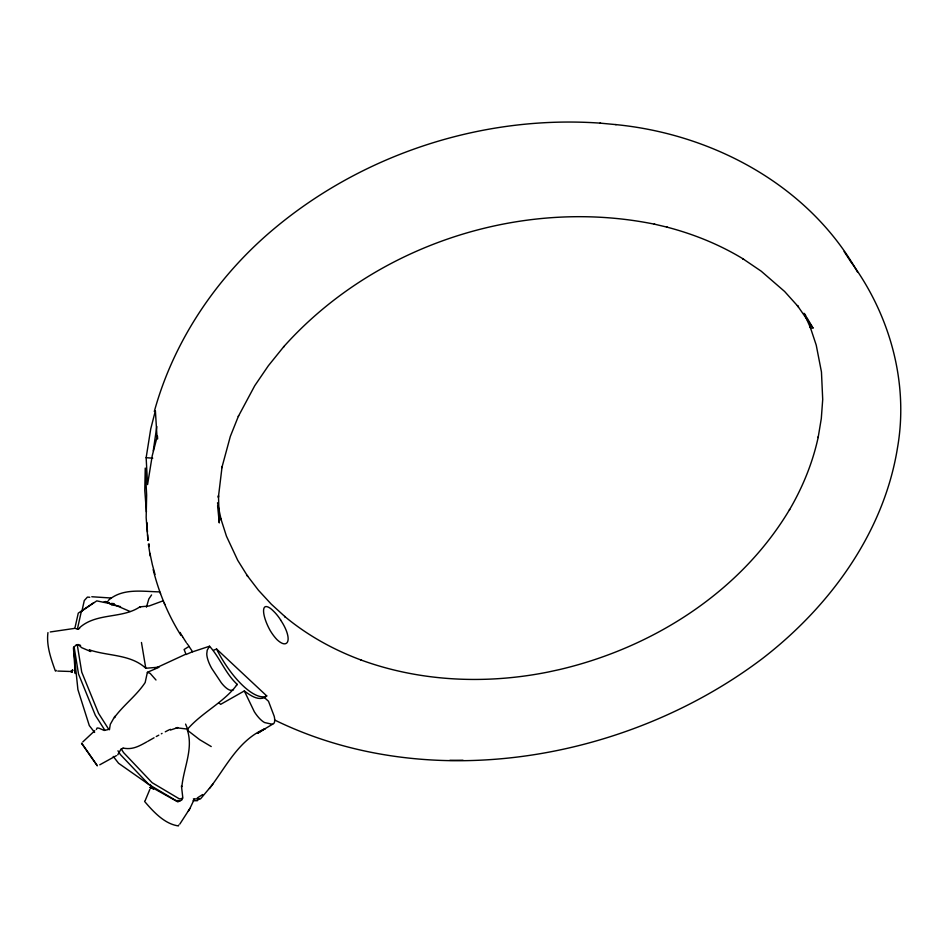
<?xml version="1.0" encoding="UTF-8"?>
<svg xmlns="http://www.w3.org/2000/svg" width="948" height="948" viewBox="0 0 948 948"><rect width="100%" height="100%" fill="white"/><g stroke="black" fill="none" stroke-linecap="round" stroke-linejoin="round"><path stroke-width="1.42" d="M146.146 457.694L147.568 484.594L152.249 455.656L157.024 437.218L155.389 410.697L150.72 428.982L146.146 457.694L152.747 458.192M75.248 659.974L75.271 673.518L73.423 647.733L76.444 644.652L80.58 645.339M81.812 611.555L84.289 600.546L87.417 597.098L89.811 597.276M153.256 450.881L156.799 426.505M71.941 671.824L72.356 669.928L72.143 671.788L71.337 672.215L70.839 670.923M146.43 607.194L148.848 598.911L151.573 594.953M109.435 729.747L110.288 724.343L114.791 716.368L114.696 717.683M77.369 629.247L81.362 611.294L96.767 600.878L110.715 603.746M74.845 628.358L78.269 613.155L93.745 602.691M182.36 797.576L181.779 800.065L177.797 801.878L153.185 788.12L149.974 784.399M158.446 667.499L147.378 672.322L145.162 682.548C136.559 695.548 123.714 704.897 114.518 717.363M154.299 411.515C173.2 342.69 214.319 280.75 267.94 233.99L268.331 233.646C358.676 155.318 480.731 114.755 599.989 123.122L600.511 123.169M149.843 789.388L145.447 799.946M178.698 825.056L178.39 825.909C164.514 823.978 153.327 811.666 144.629 801.475L145.008 800.669M194.21 799.377L189.979 808.371L179.8 824.12M182.857 798.228L181.459 785.951L181.862 786.733C183.628 767.927 193.451 748.991 187.431 730.233L187.917 729.107M238.635 415.639L230.317 436.447L221.832 467.767L222.093 466.511L218.372 497.416L218.478 495.65L219.284 522.929L217.602 505.758M56.24 670.355L55.873 671.196L55.28 670.769C50.991 658.718 46.227 645.493 47.957 632.6M189.517 647.164L192.622 651.809L209.532 646.228C220.019 657.77 225.434 673.578 237.237 684.385C224.131 702.326 202.256 712.221 187.597 729.107L176.174 727.732L177.904 727.578L170.569 729.996M238.268 416.504L254.751 385.706L268.343 365.762L283.938 346.447L283.535 346.921C374.353 245.165 521.282 196.864 654.819 224.261L654.215 224.107L667.167 227.176L666.539 227.022C693.545 234.026 719.71 244.584 743.552 259.148L742.722 258.65L761.185 271.175L784.6 291.463L798.489 306.915L797.398 305.576L813.111 328.245L806.76 317.45M117.706 754.857L120.823 749.465L122.991 748.173M188.356 811.156L189.979 808.371M212.862 784.197L200.443 798.963L193.38 798.915M199.116 798.607L197.326 800.716L193.072 800.693M209.449 788.499C226.252 766.849 238.363 740.056 265.239 728.621L257.429 733.325L272.432 724.296A18.048 6.47 59 0 0 274.221 716.332L268.497 701.259L264.48 697.645C257.287 700.608 249.881 695.038 244.323 690.95L220.659 704.352L218.976 702.954M109.162 728.574L108.155 729.581L104.197 730.446L98.959 728.171L97.146 727.981L96.352 729.474M82.76 741.964L94.764 730.73M236.36 685.238L237.237 684.385M209.532 646.228L207.209 650.186L206.771 653.8A18.533 6.506 59.6 0 0 211.677 668.328L221.334 682.833A18.522 6.494 59.7 0 0 231.051 690.345L233.516 689.8M72.119 671.575L71.645 672.002L72.854 670.165L71.337 672.215M264.48 697.645L266.732 695.927L216.571 649.013L213.656 650.233M79.442 627.837C96.376 612.479 122.019 618.985 139.901 606.862L149.132 605.973L163.4 600.724M108.214 600.487C122.434 587.89 141.951 591.505 159.205 591.872M197.314 797.955L202.635 794.543M257.429 733.325L259.586 732.034M116.403 755.639L99.777 764.811M147.888 741.265L154.062 737.793M161.326 733.811L162.061 733.397M146.904 741.834C139.143 746.123 132.53 750.034 123.145 748.079M266.732 695.927L265.855 696.401A56.868 20.607 59.8 0 1 217.815 651.513L216.571 649.013M156.242 736.537L158.79 735.174M165.284 731.82L168.365 730.185M154.951 668.459L185.666 654.25M77.973 629.152L79.62 628.37M103.545 602.407L105.382 601.565L108.191 602.158M192.468 651.762L186.081 654.499L184.102 649.499L189.185 646.335L188.818 645.861M169.23 729.83L170.498 729.332M147.378 672.322L150.175 673.388L155.982 680M50.268 631.961L74.406 628.417M106.662 601.944L111.888 604.812L120.526 606.59M158.991 667.179L145.814 668.257C130.551 654.108 108.036 656.253 89.278 649.842L90.735 651.537L81.682 647.674L78.032 644.427M75.959 628.761L78.613 628.761M150.163 787.61L153.434 788.416L150.104 787.444L150.898 787.907M57.733 671.054L69.666 671.457M111.888 604.812L111.746 603.473A104.707 43.644 59.8 0 1 114.21 603.686M274.541 719.97C429.456 795.751 627.896 760.474 762.666 658.374L762.95 658.149C829.856 606.388 883.856 532.705 897.495 447.811C908.895 382.708 889.84 314.973 851.055 262.098M91.778 596.742L111.177 598.022M449.873 760.332L463.015 760.249M180.31 800.622L176.055 800.598L148.919 784.553L118.571 763.27L113.25 756.421M182.063 798.82L179.243 798.809L152.142 782.704L123.572 752.594L121.225 748.92M272.432 724.296L264.599 722.554A18.142 6.529 58.9 0 1 254.325 711.735L244.323 690.95M615.584 124.579L616.141 124.638C713.18 134.237 809.035 185.583 857.656 272.289M599.989 123.122L616.141 124.638M111.449 604.113L110.063 603.556M105.382 601.565L109.174 603.129L107.124 602.158M130.089 611.507L111.591 603.485M211.226 746.55L199.767 739.736L187.431 730.233M145.791 668.233L141.465 642.483M148.919 784.553L120.313 754.478L117.967 750.804M139.901 606.862L140.47 607.478M186.898 643.419L188.178 645.043M94.622 732.437L89.302 725.587L77.914 689.634L74.193 654.037M844.111 251.493L850.7 261.648M108.736 729.32L98.58 713.394L81.741 672.132L77.25 644.782M104.707 729.984L95.333 715.302L78.518 674.04L74.074 646.678M181.874 635.587L182.68 636.855M182.893 637.186L186.211 642.424M280.584 620.051L280.608 620.087A21.093 7.845 56.8 0 1 287.991 636.795A21.093 7.928 57 0 1 283.784 643.787A21.14 7.454 58.9 0 1 277.1 639.734A21.14 6.968 60.8 0 1 270.156 630.503L270.133 630.456A21.105 6.446 62.7 0 1 267.229 606.744A21.14 6.968 60.8 0 1 273.498 611.14A21.14 7.454 58.9 0 1 280.679 620.016M181.032 635.515C168.27 615.216 158.944 592.844 153.173 569.594M804.686 313.883L806.061 316.253M180.096 632.435L181.684 635.29M185.595 724.094L187.597 729.107M803.999 313.267L810.777 328.458L810.173 326.906L816.228 345.119L821.454 371.948L822.71 399.487L821.3 418.566L818.148 437.549L818.29 436.791C812.78 462.553 802.707 487.225 789.4 509.941L789.672 509.443C740.139 592.536 652.212 647.899 559.178 669.644L548.619 671.942C486.514 684.492 420.687 681.825 360.939 659.974L361.461 660.164C333.72 649.913 307.448 635.409 284.696 616.449L285.336 616.97L271.235 604.125L258.437 590.237L247.037 575.341L247.641 576.206L237.758 560.375L226.465 536.224L220.73 518.331L221.192 520.014L217.507 502.772M159.963 592.156L160.52 593.59M164.241 603.082L164.786 604.504M152.403 564.83L155.01 574.417M149.926 553.288L152.273 564.226M148.374 544.211L150.246 556.026M146.407 511.873L144.783 490.436L145.245 468.063L146.644 495.034L146.158 517.572L147.947 540.502L147.604 534.755M157.451 436.056L157.629 438.96M149.12 543.879L149.274 546.558M147.45 532.029L146.964 522.715M75.236 655.578L75.248 659.654M153.552 788.949L150.377 787.231L153.552 788.949M82.097 743.777L81.528 743.22L97.348 765.83L82.097 743.777"/></g></svg>
